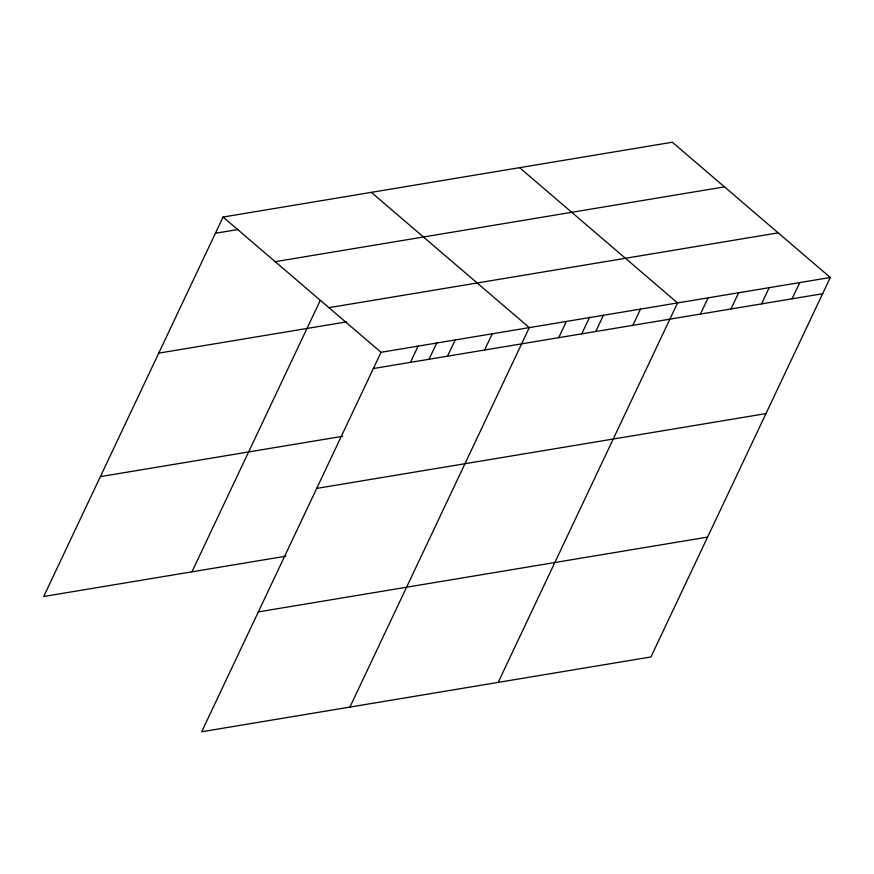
<?xml version="1.0" encoding="UTF-8"?>
<svg xmlns="http://www.w3.org/2000/svg" width="874" height="874" viewBox="0 0 874 874"><rect width="100%" height="100%" fill="white"/><g stroke="black" fill="none" stroke-linecap="round" stroke-linejoin="round"><path stroke-width="1.31" d="M830.3 277.495L381.042 352.298L201.675 731.767L650.933 656.953L830.3 277.495L672.324 142.233L223.067 217.047L43.7 596.505L285.94 556.17M191.952 571.814L320.157 300.612M410.43 362.36L418.111 346.126M428.916 359.465L436.934 342.521M447.499 356.199L455.168 339.953M484.557 350.026L492.237 333.781M349.928 707.077L529.294 327.619L371.33 192.356M558.683 337.681L566.363 321.446M581.669 334.032L589.677 317.087M595.751 331.508L603.421 315.274M632.809 325.336L640.489 309.101M498.18 682.386L677.558 302.928L519.582 167.666M700.424 314.083L708.104 297.837M730.981 308.992L738.65 292.757M761.527 303.901L769.196 287.666M792.073 298.821L799.754 282.586M215.397 233.282L237.903 229.534M275.201 261.676L724.459 186.872M328.908 307.67L778.166 232.855M158.74 353.14L346.705 321.851M373.373 368.533L822.62 293.73M100.357 476.636L342.597 436.301M316.705 488.402L765.963 413.599M258.333 611.898L707.59 537.095M223.067 217.047L381.042 352.298"/></g></svg>
